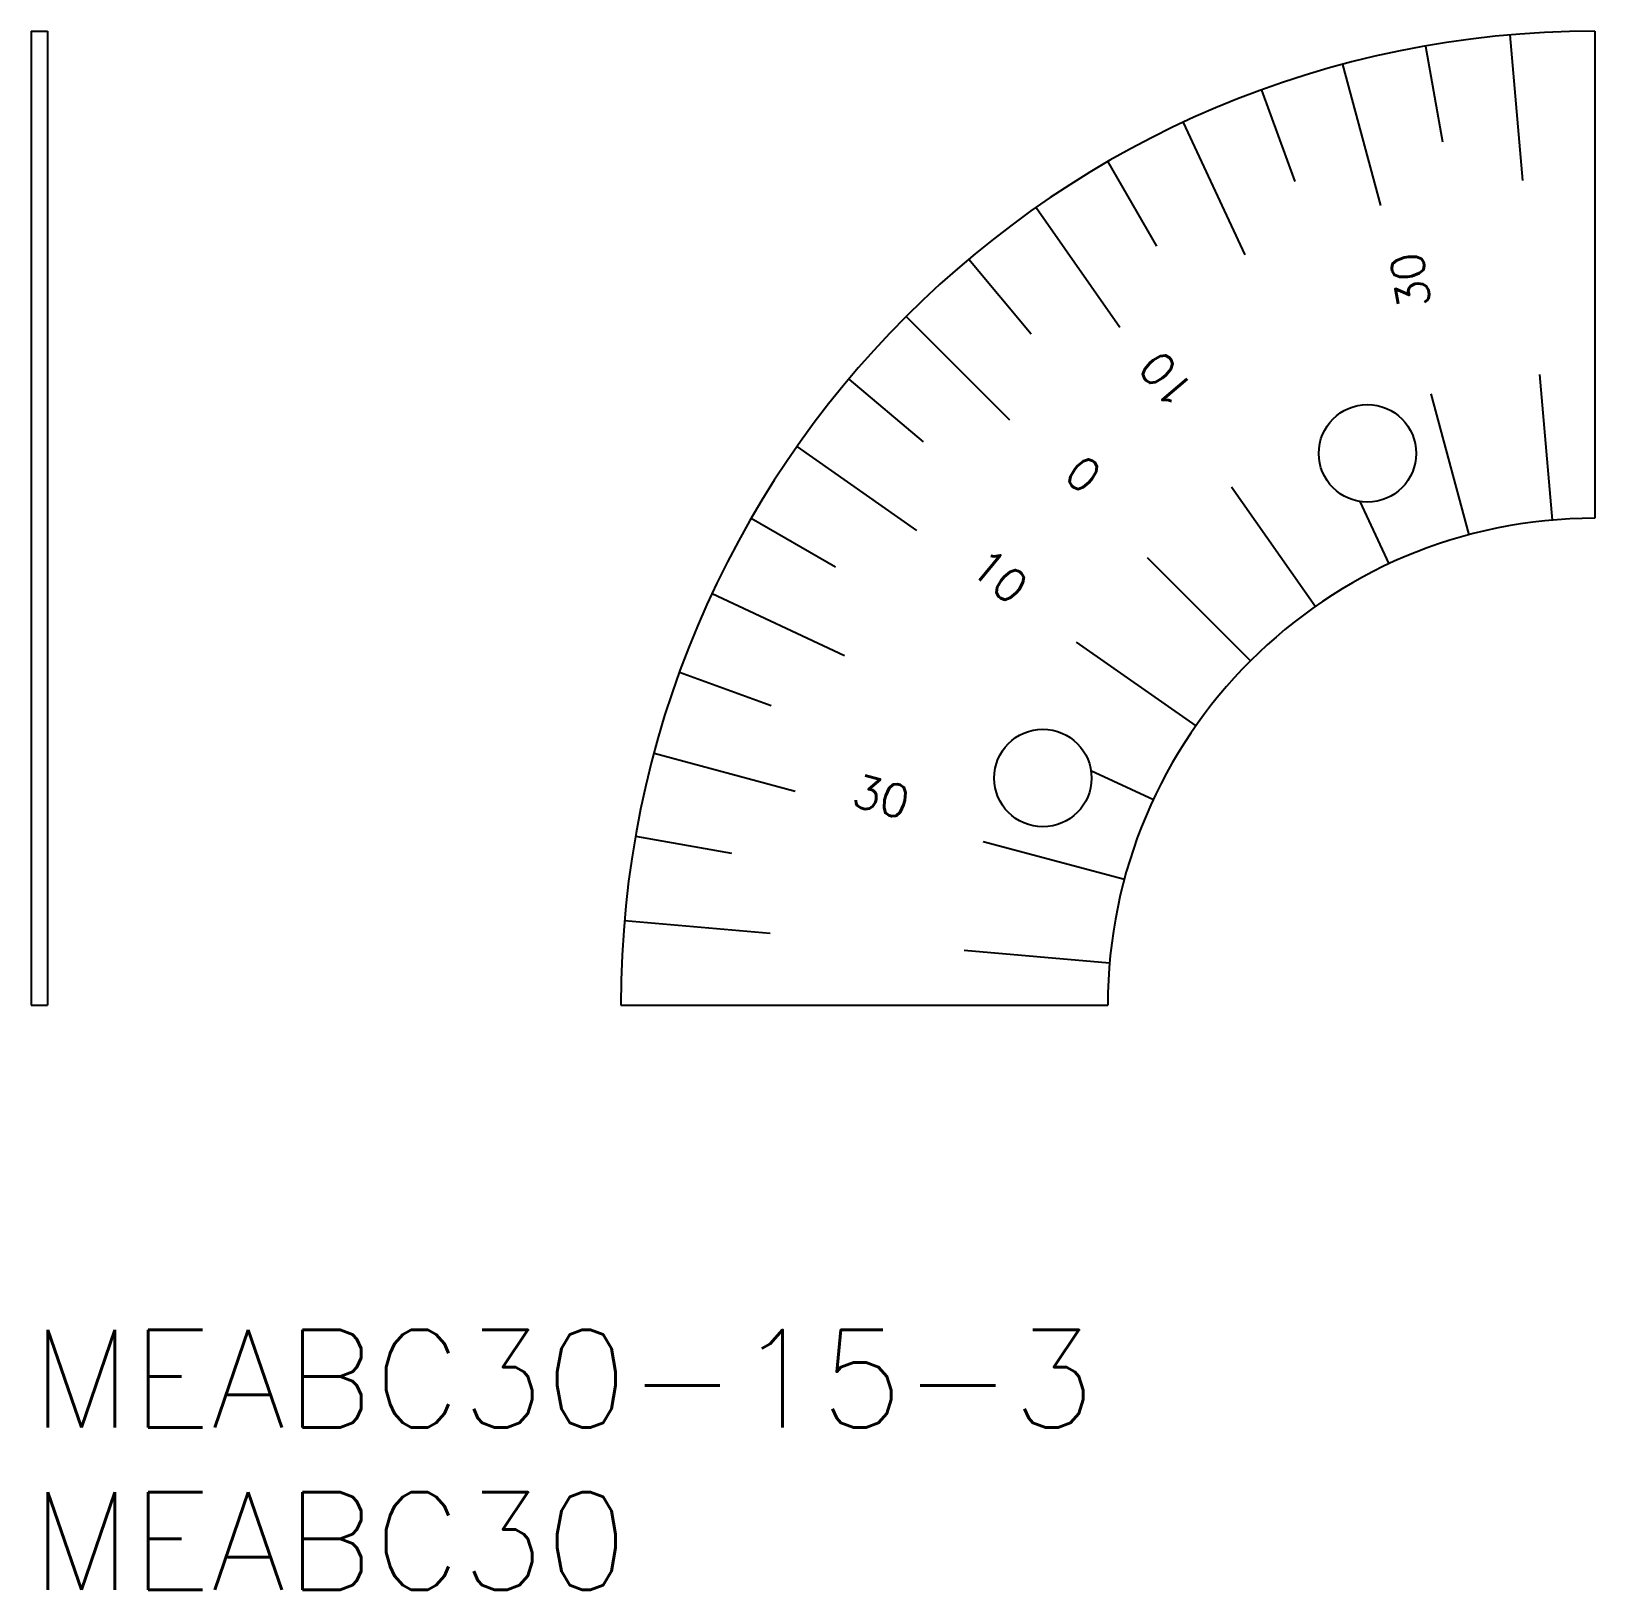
# Model space of a CAD drawing. Extents: x 0 to 48.2, y -8 to 40.
import ezdxf

# ---------------------------------------------------------------- set-up
doc = ezdxf.new("R2010")
doc.units = 0
doc.header["$LTSCALE"] = 0.5
doc.layers.add('MSM_CONTINUOUS', color=7, linetype='CONTINUOUS')
doc.layers.add('MSM_PART_NUMBER', color=7, linetype='CONTINUOUS')
doc.styles.get("Standard").update_dxf_attribs({"font": 'txt.shx', "height": 3, "bigfont": 'bigfont.shx'})

# ---------------------------------------------------------------- blocks, each defined once
blk = doc.blocks.new('*U2')
at = {"layer": 'MSM_PART_NUMBER'}
blk.add_text('MEABC30-15-3', height=3, dxfattribs=at).set_placement((0, -3))
blk = doc.blocks.new('*U3')
at = {"layer": 'MSM_PART_NUMBER'}
blk.add_text('MEABC30', height=3, dxfattribs=at).set_placement((0, -8))

msp = doc.modelspace()

# ---------------------------------------------------------------- linework, layer by layer
at = {"layer": 'MSM_CONTINUOUS'}
for p, q in [((0, 40), (0, 10)), ((0, 40), (0.5, 40)), ((0.5, 40), (0.5, 10)), ((48.161, 40), (48.161, 25)), ((42.952, 39.544), (43.473, 36.59)), ((45.546, 39.886), (45.939, 35.403)), ((40.396, 38.978), (41.561, 34.631)), ((37.9, 38.191), (38.927, 35.372)), ((35.483, 37.189), (37.384, 33.111)), ((33.161, 35.981), (34.661, 33.383)), ((30.954, 34.575), (33.535, 30.888)), ((28.877, 32.981), (30.806, 30.683)), ((26.948, 31.213), (30.13, 28.031)), ((46.462, 29.426), (46.854, 24.943)), ((25.18, 29.284), (27.478, 27.355)), ((43.114, 28.836), (44.279, 24.489)), ((23.586, 27.207), (27.273, 24.626)), ((36.976, 25.973), (39.557, 22.287)), ((40.925, 25.519), (41.822, 23.595)), ((22.18, 25), (24.778, 23.5)), ((34.372, 23.789), (37.554, 20.607)), ((20.972, 22.679), (25.05, 20.777)), ((32.188, 21.185), (35.874, 18.604)), ((19.97, 20.261), (22.789, 19.235)), ((19.183, 17.765), (23.53, 16.6)), ((32.642, 17.237), (34.566, 16.339)), ((18.617, 15.209), (21.571, 14.689)), ((29.325, 15.047), (33.672, 13.882)), ((18.275, 12.615), (22.758, 12.222)), ((28.735, 11.7), (33.218, 11.307)), ((0, 10), (0.5, 10)), ((18.161, 10), (33.161, 10))]:
    msp.add_line(p, q, dxfattribs=at)
for centre in [(41.161, 27), (31.161, 17)]:
    msp.add_circle(centre, 1.5, dxfattribs=at)
for radius in [30, 15]:
    msp.add_arc((48.161, 10), radius, 90, 180, dxfattribs=at)

# ---------------------------------------------------------------- block references
for name in ['*U2', '*U3']:
    msp.add_blockref(name, (0, 0), dxfattribs=at)

# ---------------------------------------------------------------- texts
for s, rotation, p in [('30', 100, (43.124, 31.565)), ('10', 130, (35.911, 28.93)), ('0', 320, (31.757, 26.251)), ('10', 320, (28.846, 23.392)), ('30', 345, (25.225, 16.168))]:
    msp.add_text(s, height=1, rotation=rotation, dxfattribs=at).set_placement(p)

doc.saveas('drawing.dxf')
